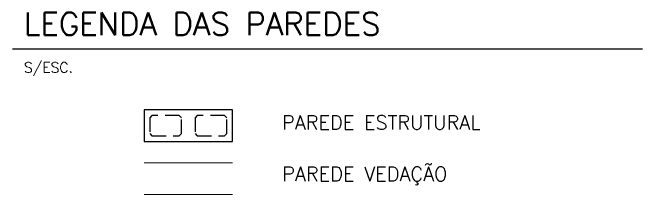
# Model space of a CAD drawing. Extents: x -14651 to 4582, y -13717 to -1290.
# Drawn here: x -11846 to -11290, y -2189 to -2028 of the extents above; entities that cross this region are included whole.
import ezdxf

# ---------------------------------------------------------------- set-up
doc = ezdxf.new("R2010")
doc.units = 0
doc.header["$LTSCALE"] = 25
doc.linetypes.add('DASHED2', pattern=[0.375, 0.25, -0.125])
for name, color, linetype in [('ALVENARIA NÃO ESTRUTURAL', 242, 'Continuous'), ('BLOCOS', 2, 'Continuous'), ('Pena_4', 4, 'Continuous'), ('TEXTO', 3, 'Continuous')]:
    doc.layers.add(name, color=color, linetype=linetype)
doc.styles.add('Texto1', font='romans.shx', dxfattribs={"height": 9})
doc.styles.add('Texto2', font='romans.shx', dxfattribs={"height": 12.5})
doc.styles.add('Texto3', font='romans.shx', dxfattribs={"height": 20})

# ---------------------------------------------------------------- blocks, each defined once
blk = doc.blocks.new('P4015', base_point=(5842102.11612, -8124149.02973))
blk.add_lwpolyline([(5842082.61612, -8124156.02973), (5842121.61612, -8124156.02973), (5842121.61612, -8124142.02973), (5842082.61612, -8124142.02973), (5842082.61612, -8124156.02973)])
at = {"color": 1, "linetype": 'DASHED2'}
for points in [[(5842085.11612, -8124152.52973), (5842086.11612, -8124153.52973), (5842098.11612, -8124153.52973), (5842099.11612, -8124152.52973), (5842099.11612, -8124145.52973), (5842098.11612, -8124144.52973), (5842086.11612, -8124144.52973), (5842085.11612, -8124145.52973), (5842085.11612, -8124152.52973)], [(5842105.11612, -8124152.52973), (5842106.11612, -8124153.52973), (5842118.11612, -8124153.52973), (5842119.11612, -8124152.52973), (5842119.11612, -8124145.52973), (5842118.11612, -8124144.52973), (5842106.11612, -8124144.52973), (5842105.11612, -8124145.52973), (5842105.11612, -8124152.52973)]]:
    blk.add_lwpolyline(points, dxfattribs=at)

msp = doc.modelspace()

# ---------------------------------------------------------------- linework, layer by layer
at = {"layer": 'ALVENARIA NÃO ESTRUTURAL', "lineweight": 5}
for p, q in [((-11651.75, -2160.58), (-11729.75, -2160.58)), ((-11651.75, -2188.58), (-11729.75, -2188.58))]:
    msp.add_line(p, q, dxfattribs=at)
at = {"layer": 'Pena_4'}
msp.add_line((-11845.7, -2059.76), (-11290.12, -2059.76), dxfattribs=at)

# ---------------------------------------------------------------- block references
at = {"layer": 'BLOCOS', "xscale": 2, "yscale": 2, "zscale": 2, "rotation": 180}
msp.add_blockref('P4015', (-11690.75, -2127.79), dxfattribs=at)

# ---------------------------------------------------------------- texts
at = {"layer": 'TEXTO', "color": 4, "style": 'Texto3'}
msp.add_text('LEGENDA DAS PAREDES', height=20, dxfattribs=at).set_placement((-11835.7, -2047.76))
at = {"layer": 'TEXTO', "color": 2, "style": 'Texto1'}
msp.add_text('S/ESC.', height=9, dxfattribs=at).set_placement((-11835.7, -2080.75))
at = {"layer": 'TEXTO', "color": 3, "style": 'Texto2'}
for s, p in [('PAREDE ESTRUTURAL', (-11608.04, -2131.17)), ('PAREDE VEDAÇÃO', (-11607.85, -2176.74))]:
    msp.add_text(s, height=12.5, dxfattribs=at).set_placement(p)

doc.saveas('drawing.dxf')
